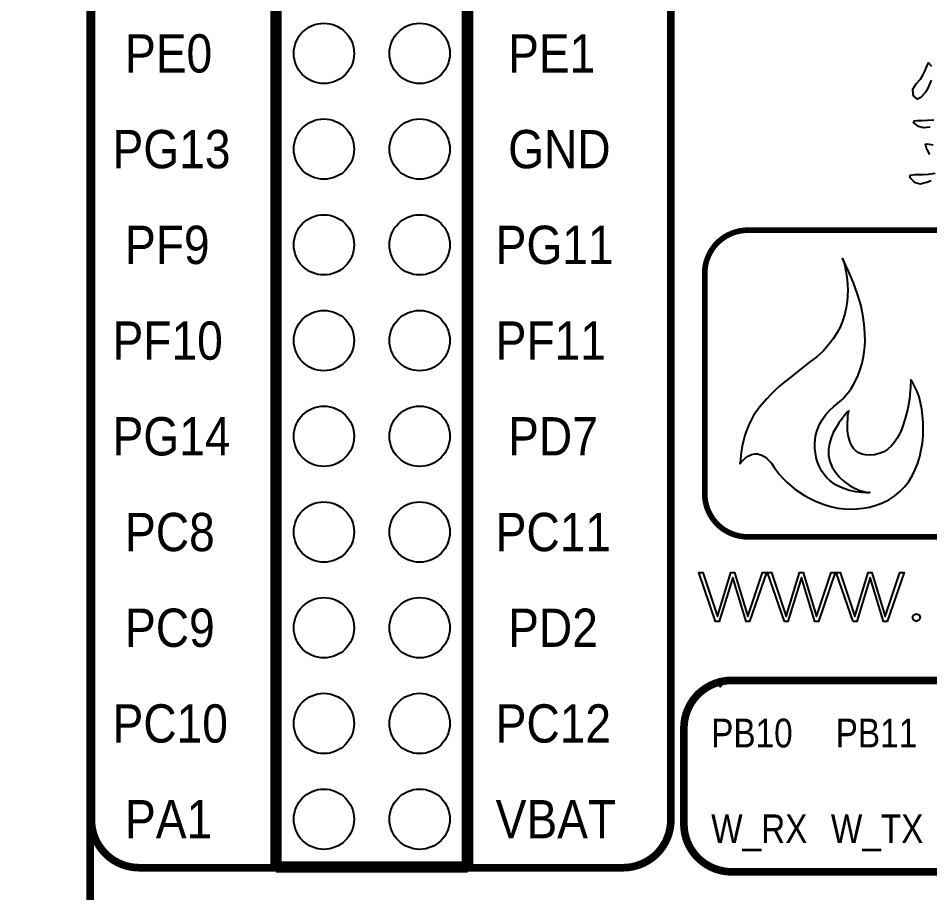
# Model space of a CAD drawing. Extents: x -6 to 176, y 0 to 129.
# Drawn here: x 117.09 to 141.27, y 22.18 to 45.38 of the extents above; entities that cross this region are included whole.
import ezdxf

# ---------------------------------------------------------------- set-up
doc = ezdxf.new("R2010")
doc.units = 0
for name, color, linetype in [('BG_SILKSCREEN_TOP', 85, 'CONTINUOUS'), ('PG_SILKSCREEN_TOP', 85, 'CONTINUOUS'), ('PIN_TOP', 69, 'CONTINUOUS')]:
    doc.layers.add(name, color=color, linetype=linetype)

msp = doc.modelspace()

# ---------------------------------------------------------------- linework, layer by layer
at = {"layer": 'BG_SILKSCREEN_TOP'}
for points, const_width in [([(113.195862, 0.4064), (117.730016, 0.4064, 0.414214), (119.000016, 1.6764), (119.000016, 111.633)], 0.2032), ([(134.401306, 92.456), (134.401306, 97.899474, 0.414214), (133.131306, 99.169474), (120.304306, 99.169474, 0.414214), (119.034306, 97.899474), (119.034306, 24.112474, 0.414214), (120.304306, 22.842474), (124.368306, 22.842474)], 0.2032), ([(124.368306, 22.842474), (133.131306, 22.842474, 0.414214), (134.401306, 24.112474), (134.401306, 92.456)], 0.2032), ([(135.298688, 38.612826, -0.414214), (136.44499, 39.758874)], 0.150114), ([(136.44499, 39.758874), (156.61767, 39.758874, -0.414239), (157.763718, 38.612826)], 0.150114), ([(156.61767, 31.621222), (136.44499, 31.621222, -0.414239), (135.298688, 32.76727)], 0.150114), ([(145.415, 22.733), (136.017, 22.733, -0.414214), (134.747, 24.003), (134.747, 26.543, -0.414214), (136.017, 27.813), (145.415, 27.813)], 0.2032)]:
    msp.add_lwpolyline(points, format="xyb", dxfattribs=dict(at, const_width=const_width))
for points in [[(141.301978, 43.74134), (141.243304, 43.589448), (141.177772, 43.45686), (141.159738, 43.42638), (141.032738, 43.275758), (140.946378, 43.232578), (140.848842, 43.316144), (140.830554, 43.367706), (140.820902, 43.504358), (140.907262, 43.639486), (141.017498, 43.766486), (141.081506, 43.871134), (141.152626, 44.013374), (141.179296, 44.084494), (141.236446, 44.201588), (141.313154, 44.109386)], [(141.275308, 42.494962), (141.105382, 42.471086), (140.972794, 42.510202), (140.965936, 42.51452), (140.837666, 42.61612), (140.865352, 42.664888), (140.92682, 42.670476), (141.05509, 42.672), (141.204188, 42.680382), (141.375892, 42.691558)], [(141.272514, 41.769792), (141.200124, 41.899586), (141.179296, 41.933114), (141.152626, 42.041826), (141.1986, 42.050208), (141.360398, 42.020744)], [(141.303248, 41.065704), (141.190218, 41.026588), (141.179296, 41.022524), (141.01318, 40.97782), (140.88491, 41.012872), (140.850112, 41.042082), (140.737082, 41.153588), (140.753846, 41.21912), (140.86967, 41.235884), (140.965936, 41.23309), (141.088618, 41.237154), (141.236446, 41.249854), (141.409166, 41.270682)]]:
    msp.add_lwpolyline(points, dxfattribs=at)
for points in [[(136.813798, 33.792922), (136.876282, 33.757362), (136.938512, 33.712658), (137.000742, 33.650428), (137.067544, 33.574736), (137.134346, 33.481264), (137.201148, 33.378902), (137.281158, 33.27654), (137.37463, 33.17875), (137.472674, 33.076134), (137.69086, 32.889444), (137.944352, 32.72028), (138.077956, 32.644588), (138.22045, 32.577786), (138.367262, 32.515556), (138.518646, 32.461962), (138.674348, 32.422084), (138.830304, 32.38627), (138.994896, 32.36849), (139.159488, 32.3596), (139.328652, 32.364172), (139.497816, 32.381952), (139.671552, 32.41294), (139.845034, 32.461962), (140.014198, 32.524446), (140.183362, 32.604456), (140.339064, 32.706818), (140.476986, 32.822642), (140.6017, 32.951674), (140.708634, 33.094168), (140.802106, 33.245298), (140.882116, 33.410144), (140.948918, 33.579308), (141.002258, 33.75279), (141.04239, 33.935416), (141.073632, 34.117788), (141.091412, 34.30016), (141.09573, 34.487104), (141.09573, 34.665158), (141.07795, 34.843212), (141.055598, 35.012376), (141.02461, 35.177222), (140.984478, 35.332924), (140.931138, 35.475418), (140.873226, 35.60445), (140.810996, 35.724592), (140.775182, 35.773614), (140.766292, 35.786822), (140.761974, 35.791394), (140.761974, 35.769042), (140.761974, 35.729164), (140.757402, 35.671252), (140.753084, 35.590988), (140.748512, 35.497516), (140.739622, 35.395154), (140.726414, 35.279584), (140.68171, 35.025838), (140.61948, 34.75863), (140.53058, 34.491676), (140.472668, 34.362644), (140.405866, 34.242502), (140.334746, 34.135568), (140.250164, 34.033206), (140.15212, 33.948624), (140.049758, 33.881822), (139.929616, 33.833054), (139.800584, 33.801812), (139.67587, 33.78835), (139.560046, 33.79724), (139.466828, 33.819592), (139.382246, 33.855152), (139.310872, 33.904174), (139.248642, 33.966404), (139.19962, 34.033206), (139.16406, 34.108898), (139.11072, 34.27349), (139.088368, 34.447226), (139.083796, 34.61639), (139.09294, 34.76752), (139.097258, 34.830004), (139.106148, 34.883344), (139.115038, 34.923476), (139.11961, 34.954464), (139.11961, 34.967926), (139.097258, 34.945574), (139.057126, 34.901124), (138.999468, 34.834322), (138.932666, 34.745422), (138.856974, 34.64306), (138.781282, 34.527236), (138.709908, 34.393632), (138.65225, 34.251392), (138.607546, 34.100008), (138.580876, 33.939734), (138.580876, 33.77946), (138.616436, 33.623758), (138.67892, 33.472374), (138.76782, 33.334452), (138.874754, 33.20542), (138.999468, 33.094168), (139.132818, 32.996124), (139.27074, 32.916114), (139.413234, 32.85363), (139.546838, 32.813752), (139.67587, 32.795972), (139.671552, 32.795972), (139.6492, 32.7914), (139.61364, 32.7914), (139.56919, 32.7914), (139.515596, 32.795972), (139.453366, 32.80029), (139.306554, 32.81807), (139.141708, 32.85363), (138.963654, 32.911542), (138.7856, 32.996124), (138.6967, 33.054036), (138.616436, 33.116266), (138.536426, 33.191958), (138.465306, 33.27654), (138.398504, 33.374584), (138.340592, 33.481264), (138.29157, 33.601406), (138.25601, 33.730438), (138.233658, 33.855152), (138.22045, 33.975294), (138.215878, 34.086546), (138.224768, 34.19348), (138.23823, 34.295842), (138.260582, 34.393632), (138.32713, 34.571686), (138.416284, 34.727642), (138.514074, 34.865564), (138.616436, 34.985706), (138.72337, 35.08375), (138.816842, 35.16376), (138.892534, 35.22599), (138.923776, 35.248342), (138.963654, 35.283902), (139.008358, 35.332924), (139.061698, 35.395154), (139.123928, 35.470846), (139.186412, 35.56), (139.248642, 35.66668), (139.310872, 35.782504), (139.368784, 35.916108), (139.422124, 36.06292), (139.471146, 36.227512), (139.506706, 36.405566), (139.537948, 36.597082), (139.551156, 36.801806), (139.546838, 37.02431), (139.529058, 37.260276), (139.493498, 37.514022), (139.435586, 37.780976), (139.355322, 38.061392), (139.248642, 38.359588), (139.115038, 38.675564), (138.954764, 39.005002), (138.968226, 38.96487), (138.986006, 38.915848), (139.003786, 38.8493), (139.021566, 38.769036), (139.043918, 38.671246), (139.061698, 38.564312), (139.079478, 38.439598), (139.088368, 38.310566), (139.09294, 38.168326), (139.088368, 38.02126), (139.074906, 37.865558), (139.052808, 37.705284), (139.017248, 37.540692), (138.963654, 37.375846), (138.896852, 37.206682), (138.812524, 37.04209), (138.709908, 36.872926), (138.585448, 36.712652), (138.438636, 36.552378), (138.269472, 36.401248), (138.082528, 36.254182), (137.904474, 36.11626), (137.73531, 35.987228), (137.579354, 35.862514), (137.432542, 35.742372), (137.29462, 35.626802), (137.165588, 35.510978), (137.049764, 35.399726), (136.943084, 35.288474), (136.751568, 35.06597), (136.591294, 34.838894), (136.466834, 34.594038), (136.41324, 34.460434), (136.364472, 34.322512), (136.32434, 34.180018), (136.293098, 34.024316), (136.266428, 33.859724), (136.244076, 33.685988), (136.235186, 33.592516), (136.230868, 33.570418), (136.230868, 33.565846), (136.235186, 33.570418), (136.261856, 33.601406), (136.30656, 33.650428), (136.36879, 33.70834), (136.4488, 33.76168), (136.537954, 33.80613), (136.640316, 33.82391), (136.698228, 33.82391), (136.75614, 33.810702)], [(136.489186, 29.377386), (136.39419, 29.377386), (136.042146, 30.540452), (135.68299, 29.377386), (135.588248, 29.377386), (135.139684, 30.676088), (135.247888, 30.676088), (135.635746, 29.512768), (135.98779, 30.676088), (136.08939, 30.676088), (136.441688, 29.512768), (136.83107, 30.676088), (136.93775, 30.676088)], [(137.411968, 29.377386), (136.96315, 30.676088), (137.071608, 30.676088), (137.459212, 29.512768), (137.81151, 30.676088), (137.91311, 30.676088), (138.265154, 29.512768), (138.653012, 30.676088), (138.76147, 30.676088), (138.312652, 29.377386), (138.21791, 29.377386), (137.864088, 30.540452), (137.50671, 29.377386)], [(139.235434, 29.377386), (138.78687, 30.676088), (138.89355, 30.676088), (139.282932, 29.512768), (139.634976, 30.676088), (139.735052, 30.676088), (140.088874, 29.512768), (140.476478, 30.676088), (140.584936, 30.676088), (140.136372, 29.377386), (140.041376, 29.377386), (139.687554, 30.540452), (139.330176, 29.377386)], [(140.982954, 29.548328), (141.009878, 29.478986), (140.981176, 29.407866), (140.910056, 29.377386), (140.840714, 29.407866), (140.810234, 29.478986), (140.840714, 29.548328), (140.910056, 29.578808)]]:
    msp.add_lwpolyline(points, close=True, dxfattribs=at)
for points, const_width in [([(135.298688, 32.76727), (135.298688, 38.612826)], 0.150114), ([(135.763, 27.813), (135.636, 27.686)], 0.2032)]:
    msp.add_lwpolyline(points, dxfattribs=dict(at, const_width=const_width))
at = {"layer": 'PG_SILKSCREEN_TOP', "const_width": 0.3048}
for points in [[(123.929902, 22.86), (123.929902, 99.06)], [(129.009902, 99.06), (129.009902, 22.86)], [(129.009902, 22.86), (123.929902, 22.86)]]:
    msp.add_lwpolyline(points, dxfattribs=at)
at = {"layer": 'PIN_TOP'}
for centre in [(125.199902, 44.45), (127.739902, 44.45), (125.199902, 41.91), (127.739902, 41.91), (125.199902, 39.37), (127.739902, 39.37), (125.199902, 36.83), (127.739902, 36.83), (125.199902, 34.29), (127.739902, 34.29), (125.199902, 31.75), (127.739902, 31.75), (125.199902, 29.21), (127.739902, 29.21), (125.199902, 26.67), (127.739902, 26.67), (125.199902, 24.13), (127.739902, 24.13)]:
    msp.add_circle(centre, 0.799973, dxfattribs=at)

# ---------------------------------------------------------------- texts
at = {"layer": 'BG_SILKSCREEN_TOP'}
for s, height, width, p in [('PE0', 1.016, 0.9, (119.9261, 43.942)), ('PE1', 1.016, 0.9, (130.0861, 43.942)), ('PG13', 1.016, 0.9, (119.5959, 41.402)), ('GND', 1.016, 0.9, (130.0861, 41.402)), ('PF9', 1.016, 0.9, (119.9261, 38.862)), ('PG11', 1.016, 0.9, (129.7559, 38.862)), ('PF10', 1.016, 0.9, (119.5959, 36.322)), ('PF11', 1.016, 0.9, (129.7559, 36.322)), ('PG14', 1.016, 0.9, (119.5959, 33.782)), ('PD7', 1.016, 0.9, (130.0861, 33.782)), ('PC8', 1.016, 0.9, (119.9261, 31.242)), ('PC11', 1.016, 0.9, (129.7559, 31.242)), ('PC9', 1.016, 0.9, (119.9261, 28.702)), ('PD2', 1.016, 0.9, (130.0861, 28.702)), ('PC10', 1.016, 0.9, (119.5959, 26.162)), ('PC12', 1.016, 0.9, (129.7559, 26.162)), ('PB10', 0.762, 0.866667, (135.4709, 26.035)), ('PB11', 0.762, 0.866667, (138.7729, 26.035)), ('PA1', 1.016, 0.9, (119.9261, 23.622)), ('VBAT', 1.016, 0.9, (129.7559, 23.622)), ('W_RX', 0.762, 0.866667, (135.4709, 23.495)), ('W_TX', 0.762, 0.866667, (138.6459, 23.495))]:
    msp.add_text(s, height=height, dxfattribs=dict(at, width=width)).set_placement(p)

doc.saveas('drawing.dxf')
